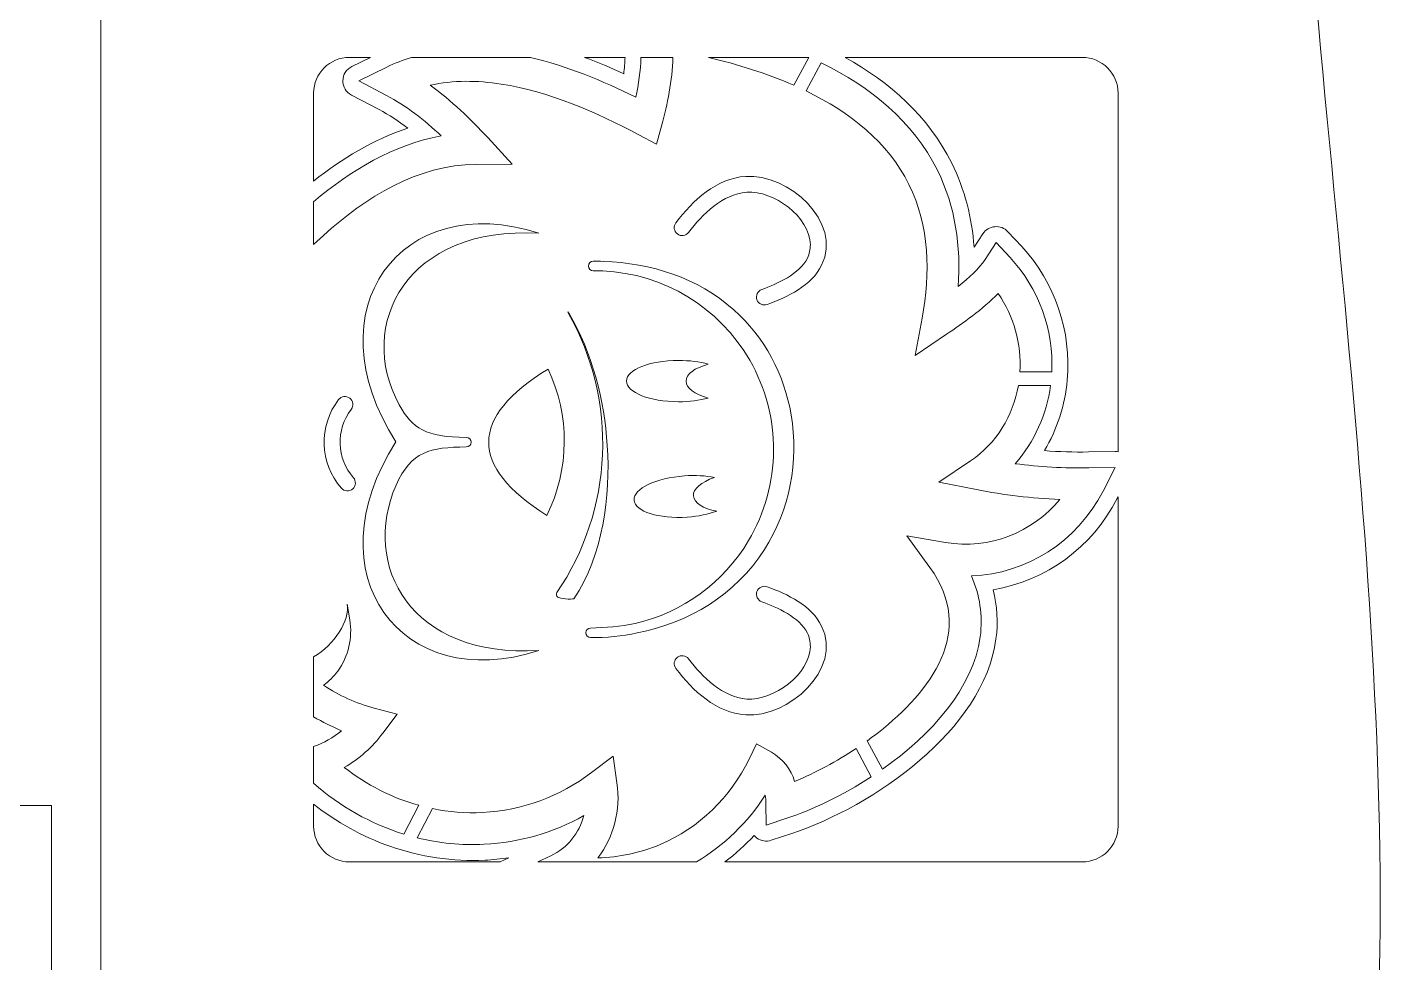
# Model space of a CAD drawing. Header units: millimetres. Extents: x -1461 to 1461, y -777 to 775.
# Drawn here: x -75.8 to 6.9, y 285.4 to 342.5 of the extents above; entities that cross this region are included whole.
import ezdxf

# ---------------------------------------------------------------- set-up
doc = ezdxf.new("R2010")
doc.units = ezdxf.units.MM
doc.header["$MEASUREMENT"] = 0
doc.layers.add('Camada 1', color=7, linetype='Continuous')

msp = doc.modelspace()

# ---------------------------------------------------------------- linework, layer by layer
at = {"layer": 'Camada 1', "color": 250, "lineweight": 20}
for points, knots in [([(6.8056, 290.9097), (6.5481, 319.8401), (0.8216, 350.2148), (0.8216, 382.8412), (0.8216, 382.8412), (0.8216, 386.4996), (1.8076, 391.3169), (5.6054, 391.3169), (5.6054, 391.3169), (5.6054, 391.3169), (5.8027, 413.1373), (5.8027, 413.1373), (5.8027, 413.1373), (5.8027, 413.1373), (-23.8626, 413.1622), (-23.8626, 413.1622), (-23.8626, 413.1622), (-23.8626, 413.1622), (-23.8626, 410.1373), (-23.8626, 410.1373), (-23.8626, 410.1373), (-23.8626, 410.1373), (-45.4768, 410.1373), (-45.4768, 410.1373), (-45.4768, 410.1373), (-45.4768, 410.1373), (-45.4768, 413.1622), (-45.4768, 413.1622), (-45.4768, 413.1622), (-45.4768, 413.1622), (-74.2823, 413.1373), (-74.2823, 413.1373), (-74.2823, 413.1373), (-74.2823, 413.1373), (-74.2823, 356.1361), (-74.2823, 356.1361), (-74.2823, 356.1361), (-74.2823, 356.1361), (-71.276, 356.1361), (-71.276, 356.1361), (-71.276, 356.1361), (-71.276, 356.1361), (-71.276, 156.1387), (-71.276, 156.1387), (-71.276, 156.1387), (-71.276, 156.1387), (-74.2823, 156.1387), (-74.2823, 156.1387), (-74.2823, 156.1387), (-74.2823, 156.1387), (-74.2823, 99.1375), (-74.2823, 99.1375), (-74.2823, 99.1375), (-74.2823, 99.1375), (-45.4768, 99.1126), (-45.4768, 99.1126), (-45.4768, 99.1126), (-45.4768, 99.1126), (-45.4768, 102.1375), (-45.4768, 102.1375), (-45.4768, 102.1375), (-45.4768, 102.1375), (-23.8626, 102.1375), (-23.8626, 102.1375), (-23.8626, 102.1375), (-23.8626, 102.1375), (-23.8626, 99.1126), (-23.8626, 99.1126), (-23.8626, 99.1126), (-23.8626, 99.1126), (5.8027, 99.1375), (5.8027, 99.1375), (5.8027, 99.1375), (5.8027, 99.1375), (5.6054, 120.9579), (5.6054, 120.9579), (5.6054, 120.9579), (1.8076, 120.9579), (0.8216, 125.7752), (0.8216, 129.4336), (0.8216, 129.4336), (0.8216, 162.06), (6.5481, 192.4347), (6.8056, 221.3651), (6.8056, 221.3651), (6.9173, 233.8573), (5.9213, 245.3468), (2.26, 256.1133), (2.26, 256.1133), (2.26, 256.1133), (2.2682, 256.1374), (2.2682, 256.1374), (2.2682, 256.1374), (2.2682, 256.1374), (2.26, 256.1615), (2.26, 256.1615), (2.26, 256.1615), (5.9213, 266.928), (6.9173, 278.4175), (6.8056, 290.9097)], [0, 0, 0, 0, 0.0384615, 0.0384615, 0.0384615, 0.0384615, 0.0769231, 0.0769231, 0.0769231, 0.0769231, 0.1153846, 0.1153846, 0.1153846, 0.1153846, 0.1538462, 0.1538462, 0.1538462, 0.1538462, 0.1923077, 0.1923077, 0.1923077, 0.1923077, 0.2307692, 0.2307692, 0.2307692, 0.2307692, 0.2692308, 0.2692308, 0.2692308, 0.2692308, 0.3076923, 0.3076923, 0.3076923, 0.3076923, 0.3461538, 0.3461538, 0.3461538, 0.3461538, 0.3846154, 0.3846154, 0.3846154, 0.3846154, 0.4230769, 0.4230769, 0.4230769, 0.4230769, 0.4615385, 0.4615385, 0.4615385, 0.4615385, 0.5, 0.5, 0.5, 0.5, 0.5384615, 0.5384615, 0.5384615, 0.5384615, 0.5769231, 0.5769231, 0.5769231, 0.5769231, 0.6153846, 0.6153846, 0.6153846, 0.6153846, 0.6538462, 0.6538462, 0.6538462, 0.6538462, 0.6923077, 0.6923077, 0.6923077, 0.6923077, 0.7307692, 0.7307692, 0.7307692, 0.7307692, 0.7692308, 0.7692308, 0.7692308, 0.7692308, 0.8076923, 0.8076923, 0.8076923, 0.8076923, 0.8461538, 0.8461538, 0.8461538, 0.8461538, 0.8846154, 0.8846154, 0.8846154, 0.8846154, 0.9230769, 0.9230769, 0.9230769, 0.9230769, 1, 1, 1, 1]), ([(-52.5404, 336.3683), (-54.6318, 335.6716), (-56.552, 334.5129), (-58.283, 333.137), (-58.283, 333.137), (-58.283, 333.137), (-58.283, 338.5056), (-58.283, 338.5056), (-58.283, 338.5056), (-58.283, 339.7049), (-57.3018, 340.6861), (-56.1025, 340.6861), (-56.1025, 340.6861), (-56.1025, 340.6861), (-54.8109, 340.6861), (-54.8109, 340.6861), (-54.8109, 340.6861), (-54.8109, 340.6861), (-55.956, 340.1233), (-55.956, 340.1233), (-55.956, 340.1233), (-56.2929, 339.9576), (-56.4945, 339.6386), (-56.4994, 339.2632), (-56.4994, 339.2632), (-56.5044, 338.8877), (-56.3112, 338.5635), (-55.9787, 338.3891), (-55.9787, 338.3891), (-55.9787, 338.3891), (-54.283, 337.4997), (-54.283, 337.4997), (-54.283, 337.4997), (-53.6745, 337.1805), (-53.0929, 336.7934), (-52.5404, 336.3683)], [0, 0, 0, 0, 0.1, 0.1, 0.1, 0.1, 0.2, 0.2, 0.2, 0.2, 0.3, 0.3, 0.3, 0.3, 0.4, 0.4, 0.4, 0.4, 0.5, 0.5, 0.5, 0.5, 0.6, 0.6, 0.6, 0.6, 0.7, 0.7, 0.7, 0.7, 0.8, 0.8, 0.8, 0.8, 1, 1, 1, 1]), ([(-37.3457, 335.3864), (-37.3457, 335.3864), (-38.4253, 335.9625), (-38.4253, 335.9625), (-38.4253, 335.9625), (-41.0018, 337.3371), (-43.9338, 338.6042), (-46.8369, 339.0566), (-46.8369, 339.0566), (-48.2837, 339.282), (-49.7573, 339.3059), (-51.1651, 338.9808), (-51.1651, 338.9808), (-49.8808, 338.0496), (-48.7042, 336.9222), (-47.6582, 335.7877), (-47.6582, 335.7877), (-47.6582, 335.7877), (-46.1674, 334.171), (-46.1674, 334.171), (-46.1674, 334.171), (-46.1674, 334.171), (-48.3666, 334.1558), (-48.3666, 334.1558), (-48.3666, 334.1558), (-51.9378, 334.1312), (-55.1123, 332.1482), (-57.6789, 329.8228), (-57.6789, 329.8228), (-57.6789, 329.8228), (-58.283, 329.2753), (-58.283, 329.2753), (-58.283, 329.2753), (-58.283, 329.2753), (-58.283, 331.8792), (-58.283, 331.8792), (-58.283, 331.8792), (-56.0174, 333.7968), (-53.4018, 335.3554), (-50.4965, 335.8965), (-50.4965, 335.8965), (-51.5148, 336.8525), (-52.6383, 337.7353), (-53.8312, 338.361), (-53.8312, 338.361), (-53.8312, 338.361), (-55.5269, 339.2504), (-55.5269, 339.2504), (-55.5269, 339.2504), (-55.5269, 339.2504), (-53.8085, 340.0951), (-53.8085, 340.0951), (-53.8085, 340.0951), (-53.3197, 340.3354), (-52.8201, 340.5309), (-52.3124, 340.6861), (-52.3124, 340.6861), (-52.3124, 340.6861), (-45.0524, 340.6861), (-45.0524, 340.6861), (-45.0524, 340.6861), (-42.8376, 340.1624), (-40.6538, 339.269), (-38.6204, 338.2529), (-38.6204, 338.2529), (-38.4537, 339.0317), (-38.3195, 339.8874), (-38.3055, 340.6861), (-38.3055, 340.6861), (-38.3055, 340.6861), (-36.3612, 340.6861), (-36.3612, 340.6861), (-36.3612, 340.6861), (-36.3805, 339.2815), (-36.6975, 337.7998), (-37.0282, 336.5683), (-37.0282, 336.5683), (-37.0282, 336.5683), (-37.3457, 335.3864), (-37.3457, 335.3864)], [0, 0, 0, 0, 0.047619, 0.047619, 0.047619, 0.047619, 0.0952381, 0.0952381, 0.0952381, 0.0952381, 0.1428571, 0.1428571, 0.1428571, 0.1428571, 0.1904762, 0.1904762, 0.1904762, 0.1904762, 0.2380952, 0.2380952, 0.2380952, 0.2380952, 0.2857143, 0.2857143, 0.2857143, 0.2857143, 0.3333333, 0.3333333, 0.3333333, 0.3333333, 0.3809524, 0.3809524, 0.3809524, 0.3809524, 0.4285714, 0.4285714, 0.4285714, 0.4285714, 0.4761905, 0.4761905, 0.4761905, 0.4761905, 0.5238095, 0.5238095, 0.5238095, 0.5238095, 0.5714286, 0.5714286, 0.5714286, 0.5714286, 0.6190476, 0.6190476, 0.6190476, 0.6190476, 0.6666667, 0.6666667, 0.6666667, 0.6666667, 0.7142857, 0.7142857, 0.7142857, 0.7142857, 0.7619048, 0.7619048, 0.7619048, 0.7619048, 0.8095238, 0.8095238, 0.8095238, 0.8095238, 0.8571429, 0.8571429, 0.8571429, 0.8571429, 0.9047619, 0.9047619, 0.9047619, 0.9047619, 1, 1, 1, 1]), ([(-39.2763, 340.6861), (-39.2828, 340.3564), (-39.3129, 340.0168), (-39.356, 339.686), (-39.356, 339.686), (-40.1359, 340.0463), (-40.933, 340.3836), (-41.7431, 340.6861), (-41.7431, 340.6861), (-41.7431, 340.6861), (-39.2763, 340.6861), (-39.2763, 340.6861)], [0, 0, 0, 0, 0.25, 0.25, 0.25, 0.25, 0.5, 0.5, 0.5, 0.5, 1, 1, 1, 1]), ([(-28.9714, 338.9809), (-30.6497, 339.7198), (-32.4381, 340.2699), (-34.1797, 340.6861), (-34.1797, 340.6861), (-34.1797, 340.6861), (-28.0539, 340.6861), (-28.0539, 340.6861), (-28.0539, 340.6861), (-28.0539, 340.6861), (-28.9714, 338.9809), (-28.9714, 338.9809)], [0, 0, 0, 0, 0.25, 0.25, 0.25, 0.25, 0.5, 0.5, 0.5, 0.5, 1, 1, 1, 1]), ([(-9.1854, 316.6145), (-9.2448, 316.6243), (-9.3062, 316.629), (-9.369, 316.6281), (-9.369, 316.6281), (-9.369, 316.6281), (-10.9917, 316.6043), (-10.9917, 316.6043), (-10.9917, 316.6043), (-11.8892, 316.5913), (-12.7873, 316.6185), (-13.6824, 316.6856), (-13.6824, 316.6856), (-12.9034, 317.9879), (-12.4291, 319.4625), (-12.2898, 320.9858), (-12.2898, 320.9858), (-12.0177, 323.9603), (-13.0301, 326.9497), (-15.0643, 329.1385), (-15.0643, 329.1385), (-15.0643, 329.1385), (-15.9087, 330.047), (-15.9087, 330.047), (-15.9087, 330.047), (-16.1191, 330.2732), (-16.3948, 330.3799), (-16.7026, 330.354), (-16.7026, 330.354), (-17.0104, 330.3282), (-17.2645, 330.1771), (-17.434, 329.9188), (-17.434, 329.9188), (-17.434, 329.9188), (-17.9735, 329.0974), (-17.9735, 329.0974), (-17.9735, 329.0974), (-18.1054, 330.8732), (-18.5338, 332.6108), (-19.3392, 334.2332), (-19.3392, 334.2332), (-20.7579, 337.0905), (-23.1005, 339.166), (-25.8446, 340.6861), (-25.8446, 340.6861), (-25.8446, 340.6861), (-11.3659, 340.6861), (-11.3659, 340.6861), (-11.3659, 340.6861), (-10.1666, 340.6861), (-9.1854, 339.7049), (-9.1854, 338.5056), (-9.1854, 338.5056), (-9.1854, 338.5056), (-9.1854, 316.6145), (-9.1854, 316.6145)], [0, 0, 0, 0, 0.0666667, 0.0666667, 0.0666667, 0.0666667, 0.1333333, 0.1333333, 0.1333333, 0.1333333, 0.2, 0.2, 0.2, 0.2, 0.2666667, 0.2666667, 0.2666667, 0.2666667, 0.3333333, 0.3333333, 0.3333333, 0.3333333, 0.4, 0.4, 0.4, 0.4, 0.4666667, 0.4666667, 0.4666667, 0.4666667, 0.5333333, 0.5333333, 0.5333333, 0.5333333, 0.6, 0.6, 0.6, 0.6, 0.6666667, 0.6666667, 0.6666667, 0.6666667, 0.7333333, 0.7333333, 0.7333333, 0.7333333, 0.8, 0.8, 0.8, 0.8, 0.8666667, 0.8666667, 0.8666667, 0.8666667, 1, 1, 1, 1]), ([(-21.9526, 332.9357), (-23.2346, 335.5177), (-25.5511, 337.3374), (-28.2226, 338.6347), (-28.2226, 338.6347), (-28.2226, 338.6347), (-27.3004, 340.3487), (-27.3004, 340.3487), (-27.3004, 340.3487), (-24.2986, 338.8791), (-21.6964, 336.7937), (-20.2103, 333.8007), (-20.2103, 333.8007), (-19.1011, 331.5668), (-18.774, 329.1325), (-18.9422, 326.6977), (-18.9422, 326.6977), (-18.2807, 327.2268), (-17.6583, 327.806), (-17.3021, 328.3482), (-17.3021, 328.3482), (-17.3021, 328.3482), (-16.6212, 329.3849), (-16.6212, 329.3849), (-16.6212, 329.3849), (-16.6212, 329.3849), (-15.7767, 328.4764), (-15.7767, 328.4764), (-15.7767, 328.4764), (-14.0254, 326.5922), (-13.1086, 324.052), (-13.2297, 321.491), (-13.2297, 321.491), (-13.2297, 321.491), (-15.1773, 321.491), (-15.1773, 321.491), (-15.1773, 321.491), (-15.0765, 323.1873), (-15.5494, 324.8818), (-16.5021, 326.2763), (-16.5021, 326.2763), (-17.4347, 325.32), (-18.6792, 324.4386), (-19.6516, 323.786), (-19.6516, 323.786), (-19.6516, 323.786), (-21.5742, 322.4961), (-21.5742, 322.4961), (-21.5742, 322.4961), (-21.5742, 322.4961), (-21.1496, 324.772), (-21.1496, 324.772), (-21.1496, 324.772), (-20.6369, 327.5199), (-20.6882, 330.389), (-21.9526, 332.9357)], [0, 0, 0, 0, 0.0666667, 0.0666667, 0.0666667, 0.0666667, 0.1333333, 0.1333333, 0.1333333, 0.1333333, 0.2, 0.2, 0.2, 0.2, 0.2666667, 0.2666667, 0.2666667, 0.2666667, 0.3333333, 0.3333333, 0.3333333, 0.3333333, 0.4, 0.4, 0.4, 0.4, 0.4666667, 0.4666667, 0.4666667, 0.4666667, 0.5333333, 0.5333333, 0.5333333, 0.5333333, 0.6, 0.6, 0.6, 0.6, 0.6666667, 0.6666667, 0.6666667, 0.6666667, 0.7333333, 0.7333333, 0.7333333, 0.7333333, 0.8, 0.8, 0.8, 0.8, 0.8666667, 0.8666667, 0.8666667, 0.8666667, 1, 1, 1, 1]), ([(-27.276, 328.0009), (-27.8784, 326.7686), (-29.378, 326.044), (-30.6049, 325.6053), (-30.6049, 325.6053), (-30.8571, 325.5151), (-31.1365, 325.6472), (-31.2266, 325.8994), (-31.2266, 325.8994), (-31.3168, 326.1516), (-31.1847, 326.4309), (-30.9325, 326.5211), (-30.9325, 326.5211), (-29.9892, 326.8584), (-28.6182, 327.4703), (-28.1498, 328.4281), (-28.1498, 328.4281), (-28.023, 328.6873), (-27.9604, 328.9658), (-27.9659, 329.2546), (-27.9659, 329.2546), (-27.9983, 330.9598), (-30.2241, 332.569), (-31.8444, 332.4559), (-31.8444, 332.4559), (-33.3253, 332.3525), (-34.5534, 331.1131), (-35.3998, 330.0015), (-35.3998, 330.0015), (-35.5621, 329.7885), (-35.8682, 329.747), (-36.0812, 329.9092), (-36.0812, 329.9092), (-36.2944, 330.0715), (-36.3358, 330.3777), (-36.1735, 330.5908), (-36.1735, 330.5908), (-35.1377, 331.9511), (-33.7085, 333.3007), (-31.9121, 333.4261), (-31.9121, 333.4261), (-29.3359, 333.606), (-25.9739, 330.6642), (-27.276, 328.0009)], [0, 0, 0, 0, 0.0833333, 0.0833333, 0.0833333, 0.0833333, 0.1666667, 0.1666667, 0.1666667, 0.1666667, 0.25, 0.25, 0.25, 0.25, 0.3333333, 0.3333333, 0.3333333, 0.3333333, 0.4166667, 0.4166667, 0.4166667, 0.4166667, 0.5, 0.5, 0.5, 0.5, 0.5833333, 0.5833333, 0.5833333, 0.5833333, 0.6666667, 0.6666667, 0.6666667, 0.6666667, 0.75, 0.75, 0.75, 0.75, 0.8333333, 0.8333333, 0.8333333, 0.8333333, 1, 1, 1, 1]), ([(-44.536, 304.4897), (-52.9405, 301.739), (-58.4389, 309.1671), (-53.2595, 317.2194), (-53.2595, 317.2194), (-58.4389, 325.2718), (-52.9405, 332.6998), (-44.536, 329.9492), (-44.536, 329.9492), (-52.5756, 330.4492), (-55.7328, 324.3432), (-53.0583, 319.4856), (-53.0583, 319.4856), (-52.2551, 318.0267), (-51.4252, 317.5098), (-48.9603, 317.4933), (-48.9603, 317.4933), (-48.7997, 317.4922), (-48.6695, 317.3603), (-48.6706, 317.1996), (-48.6706, 317.1996), (-48.6716, 317.0389), (-48.8036, 316.9087), (-48.9642, 316.9097), (-48.9642, 316.9097), (-51.1536, 316.8835), (-52.3278, 316.6731), (-53.2528, 314.568), (-53.2528, 314.568), (-55.3926, 309.6988), (-52.3655, 304.0027), (-44.536, 304.4897)], [0, 0, 0, 0, 0.1111111, 0.1111111, 0.1111111, 0.1111111, 0.2222222, 0.2222222, 0.2222222, 0.2222222, 0.3333333, 0.3333333, 0.3333333, 0.3333333, 0.4444444, 0.4444444, 0.4444444, 0.4444444, 0.5555556, 0.5555556, 0.5555556, 0.5555556, 0.6666667, 0.6666667, 0.6666667, 0.6666667, 0.7777778, 0.7777778, 0.7777778, 0.7777778, 1, 1, 1, 1]), ([(-134.2835, 330.0523), (-134.2835, 330.0523), (-334.2809, 330.0523), (-334.2809, 330.0523), (-334.2809, 330.0523), (-334.2809, 330.0523), (-334.2809, 327.0523), (-334.2809, 327.0523), (-334.2809, 327.0523), (-334.2809, 327.0523), (-391.2821, 327.0523), (-391.2821, 327.0523), (-391.2821, 327.0523), (-391.2821, 327.0523), (-391.2821, 295.03), (-391.2821, 295.03), (-391.2821, 295.03), (-391.2821, 295.03), (-394.2821, 295.03), (-394.2821, 295.03), (-394.2821, 295.03), (-394.2821, 295.03), (-394.2821, 120.1292), (-394.2821, 120.1292), (-394.2821, 120.1292), (-394.2821, 120.1292), (-391.2821, 120.1292), (-391.2821, 120.1292), (-391.2821, 120.1292), (-391.2821, 120.1292), (-391.2821, 88.1069), (-391.2821, 88.1069), (-391.2821, 88.1069), (-391.2821, 88.1069), (-334.2809, 88.1069), (-334.2809, 88.1069), (-334.2809, 88.1069), (-334.2809, 88.1069), (-334.2809, 85.1069), (-334.2809, 85.1069), (-334.2809, 85.1069), (-334.2809, 85.1069), (-134.2835, 85.1069), (-134.2835, 85.1069), (-134.2835, 85.1069), (-134.2835, 85.1069), (-134.2835, 88.1069), (-134.2835, 88.1069), (-134.2835, 88.1069), (-134.2835, 88.1069), (-77.2821, 88.1069), (-77.2821, 88.1069), (-77.2821, 88.1069), (-77.2821, 88.1069), (-77.2821, 120.1292), (-77.2821, 120.1292), (-77.2821, 120.1292), (-77.2821, 120.1292), (-74.2821, 120.1292), (-74.2821, 120.1292), (-74.2821, 120.1292), (-74.2821, 120.1292), (-74.2821, 295.03), (-74.2821, 295.03), (-74.2821, 295.03), (-74.2821, 295.03), (-77.2821, 295.03), (-77.2821, 295.03), (-77.2821, 295.03), (-77.2821, 295.03), (-77.2821, 327.0523), (-77.2821, 327.0523), (-77.2821, 327.0523), (-77.2821, 327.0523), (-134.2835, 327.0523), (-134.2835, 327.0523), (-134.2835, 327.0523), (-134.2835, 327.0523), (-134.2835, 330.0523), (-134.2835, 330.0523)], [0, 0, 0, 0, 0.047619, 0.047619, 0.047619, 0.047619, 0.0952381, 0.0952381, 0.0952381, 0.0952381, 0.1428571, 0.1428571, 0.1428571, 0.1428571, 0.1904762, 0.1904762, 0.1904762, 0.1904762, 0.2380952, 0.2380952, 0.2380952, 0.2380952, 0.2857143, 0.2857143, 0.2857143, 0.2857143, 0.3333333, 0.3333333, 0.3333333, 0.3333333, 0.3809524, 0.3809524, 0.3809524, 0.3809524, 0.4285714, 0.4285714, 0.4285714, 0.4285714, 0.4761905, 0.4761905, 0.4761905, 0.4761905, 0.5238095, 0.5238095, 0.5238095, 0.5238095, 0.5714286, 0.5714286, 0.5714286, 0.5714286, 0.6190476, 0.6190476, 0.6190476, 0.6190476, 0.6666667, 0.6666667, 0.6666667, 0.6666667, 0.7142857, 0.7142857, 0.7142857, 0.7142857, 0.7619048, 0.7619048, 0.7619048, 0.7619048, 0.8095238, 0.8095238, 0.8095238, 0.8095238, 0.8571429, 0.8571429, 0.8571429, 0.8571429, 0.9047619, 0.9047619, 0.9047619, 0.9047619, 1, 1, 1, 1]), ([(-29.136, 318.8697), (-28.6556, 316.048), (-29.2242, 313.0661), (-30.7695, 310.6501), (-30.7695, 310.6501), (-32.5445, 307.875), (-35.3346, 306.1929), (-38.5374, 305.5655), (-38.5374, 305.5655), (-39.4681, 305.3512), (-40.423, 305.254), (-41.3779, 305.2759), (-41.3779, 305.2759), (-41.5365, 305.2795), (-41.6634, 305.4099), (-41.663, 305.5685), (-41.663, 305.5685), (-41.6625, 305.7272), (-41.5348, 305.8567), (-41.3761, 305.8594), (-41.3761, 305.8594), (-40.4647, 305.8746), (-39.5539, 305.9617), (-38.659, 306.1363), (-38.659, 306.1363), (-35.7608, 306.8064), (-33.2595, 308.6324), (-31.739, 311.1933), (-31.739, 311.1933), (-29.7289, 314.5782), (-29.6999, 318.7851), (-31.663, 322.1975), (-31.663, 322.1975), (-33.524, 325.4323), (-36.9112, 327.4913), (-40.6382, 327.6537), (-40.6382, 327.6537), (-40.831, 327.6605), (-41.0238, 327.6637), (-41.2167, 327.6636), (-41.2167, 327.6636), (-41.3769, 327.6635), (-41.5078, 327.7938), (-41.5086, 327.954), (-41.5086, 327.954), (-41.5094, 328.1143), (-41.3799, 328.2457), (-41.2196, 328.2472), (-41.2196, 328.2472), (-41.0179, 328.2491), (-40.8164, 328.2457), (-40.6149, 328.2368), (-40.6149, 328.2368), (-37.6823, 328.1343), (-34.8502, 327.2506), (-32.6335, 325.2751), (-32.6335, 325.2751), (-30.7569, 323.6028), (-29.5567, 321.3407), (-29.136, 318.8697)], [0, 0, 0, 0, 0.0625, 0.0625, 0.0625, 0.0625, 0.125, 0.125, 0.125, 0.125, 0.1875, 0.1875, 0.1875, 0.1875, 0.25, 0.25, 0.25, 0.25, 0.3125, 0.3125, 0.3125, 0.3125, 0.375, 0.375, 0.375, 0.375, 0.4375, 0.4375, 0.4375, 0.4375, 0.5, 0.5, 0.5, 0.5, 0.5625, 0.5625, 0.5625, 0.5625, 0.625, 0.625, 0.625, 0.625, 0.6875, 0.6875, 0.6875, 0.6875, 0.75, 0.75, 0.75, 0.75, 0.8125, 0.8125, 0.8125, 0.8125, 0.875, 0.875, 0.875, 0.875, 1, 1, 1, 1]), ([(-42.3982, 307.6509), (-42.5829, 307.584), (-43.244, 307.6622), (-43.3859, 307.7491), (-43.3859, 307.7491), (-43.4727, 307.8083), (-43.4958, 307.9305), (-43.4358, 308.0186), (-43.4358, 308.0186), (-41.7403, 310.5092), (-40.7801, 313.424), (-40.6541, 316.4335), (-40.6541, 316.4335), (-40.5283, 319.4398), (-41.244, 322.4343), (-42.7239, 325.0546), (-42.7239, 325.0546), (-42.7351, 325.0743), (-42.7553, 325.1158), (-42.7688, 325.1563), (-42.7688, 325.1563), (-42.7363, 325.1206), (-42.7066, 325.0754), (-42.6939, 325.0529), (-42.6939, 325.0529), (-41.2743, 322.6956), (-40.5383, 319.7181), (-40.3577, 316.9977), (-40.3577, 316.9977), (-40.1518, 313.8944), (-40.6229, 310.2822), (-42.3982, 307.6509)], [0, 0, 0, 0, 0.1111111, 0.1111111, 0.1111111, 0.1111111, 0.2222222, 0.2222222, 0.2222222, 0.2222222, 0.3333333, 0.3333333, 0.3333333, 0.3333333, 0.4444444, 0.4444444, 0.4444444, 0.4444444, 0.5555556, 0.5555556, 0.5555556, 0.5555556, 0.6666667, 0.6666667, 0.6666667, 0.6666667, 0.7777778, 0.7777778, 0.7777778, 0.7777778, 1, 1, 1, 1]), ([(-44.0472, 312.7366), (-48.8077, 315.7345), (-48.7819, 318.711), (-43.97, 321.666), (-43.97, 321.666), (-42.6331, 318.8334), (-42.6615, 315.5457), (-44.0472, 312.7366)], [0, 0, 0, 0, 0.3333333, 0.3333333, 0.3333333, 0.3333333, 1, 1, 1, 1]), ([(-34.2043, 319.8969), (-34.718, 319.7534), (-35.3435, 319.6693), (-36.0184, 319.6693), (-36.0184, 319.6693), (-37.7666, 319.6693), (-39.1837, 320.2337), (-39.1837, 320.9302), (-39.1837, 320.9302), (-39.1837, 321.6266), (-37.7666, 322.1911), (-36.0184, 322.1911), (-36.0184, 322.1911), (-35.3435, 322.1911), (-34.718, 322.107), (-34.2043, 321.9635), (-34.2043, 321.9635), (-35.0211, 321.7355), (-35.5553, 321.3577), (-35.5553, 320.9302), (-35.5553, 320.9302), (-35.5553, 320.5026), (-35.0211, 320.1248), (-34.2043, 319.8969)], [0, 0, 0, 0, 0.1428571, 0.1428571, 0.1428571, 0.1428571, 0.2857143, 0.2857143, 0.2857143, 0.2857143, 0.4285714, 0.4285714, 0.4285714, 0.4285714, 0.5714286, 0.5714286, 0.5714286, 0.5714286, 0.7142857, 0.7142857, 0.7142857, 0.7142857, 1, 1, 1, 1]), ([(-55.9879, 319.2044), (-56.9434, 317.9632), (-56.8869, 316.2127), (-55.8534, 315.0356), (-55.8534, 315.0356), (-55.6767, 314.8342), (-55.6967, 314.5261), (-55.898, 314.3493), (-55.898, 314.3493), (-56.0993, 314.1726), (-56.4075, 314.1926), (-56.5843, 314.3938), (-56.5843, 314.3938), (-57.9253, 315.9211), (-57.9983, 318.1871), (-56.7587, 319.7978), (-56.7587, 319.7978), (-56.5952, 320.01), (-56.289, 320.0498), (-56.0766, 319.8865), (-56.0766, 319.8865), (-55.8645, 319.723), (-55.8246, 319.4168), (-55.9879, 319.2044)], [0, 0, 0, 0, 0.1428571, 0.1428571, 0.1428571, 0.1428571, 0.2857143, 0.2857143, 0.2857143, 0.2857143, 0.4285714, 0.4285714, 0.4285714, 0.4285714, 0.5714286, 0.5714286, 0.5714286, 0.5714286, 0.7142857, 0.7142857, 0.7142857, 0.7142857, 1, 1, 1, 1]), ([(-17.5998, 305.3195), (-18.0207, 302.1927), (-20.5877, 299.3444), (-23.5628, 297.2488), (-23.5628, 297.2488), (-23.5628, 297.2488), (-24.4943, 298.9799), (-24.4943, 298.9799), (-24.4943, 298.9799), (-24.2586, 299.1491), (-24.0297, 299.3203), (-23.8088, 299.493), (-23.8088, 299.493), (-20.6103, 301.9917), (-17.8311, 305.6684), (-20.6689, 309.5553), (-20.6689, 309.5553), (-20.6689, 309.5553), (-22.0806, 311.489), (-22.0806, 311.489), (-22.0806, 311.489), (-22.0806, 311.489), (-19.7203, 311.0877), (-19.7203, 311.0877), (-19.7203, 311.0877), (-17.0239, 310.6293), (-14.4191, 311.679), (-12.7461, 313.7098), (-12.7461, 313.7098), (-14.4509, 313.7778), (-16.1502, 313.9776), (-17.8247, 314.3051), (-17.8247, 314.3051), (-17.8247, 314.3051), (-20.1249, 314.7551), (-20.1249, 314.7551), (-20.1249, 314.7551), (-20.1249, 314.7551), (-18.182, 316.066), (-18.182, 316.066), (-18.182, 316.066), (-16.6051, 317.1296), (-15.5908, 318.8138), (-15.2721, 320.6676), (-15.2721, 320.6676), (-15.2721, 320.6676), (-13.3046, 320.6676), (-13.3046, 320.6676), (-13.3046, 320.6676), (-13.5459, 318.8872), (-14.2916, 317.2184), (-15.4609, 315.8903), (-15.4609, 315.8903), (-13.9751, 315.6973), (-12.4756, 315.61), (-10.9775, 315.6318), (-10.9775, 315.6318), (-10.9775, 315.6318), (-9.3548, 315.6556), (-9.3548, 315.6556), (-9.3548, 315.6556), (-9.3548, 315.6556), (-10.0989, 314.2134), (-10.0989, 314.2134), (-10.0989, 314.2134), (-11.6972, 311.1159), (-14.7609, 309.1622), (-18.1357, 309.042), (-18.1357, 309.042), (-17.6317, 307.8848), (-17.4223, 306.637), (-17.5998, 305.3195)], [0, 0, 0, 0, 0.0526316, 0.0526316, 0.0526316, 0.0526316, 0.1052632, 0.1052632, 0.1052632, 0.1052632, 0.1578947, 0.1578947, 0.1578947, 0.1578947, 0.2105263, 0.2105263, 0.2105263, 0.2105263, 0.2631579, 0.2631579, 0.2631579, 0.2631579, 0.3157895, 0.3157895, 0.3157895, 0.3157895, 0.3684211, 0.3684211, 0.3684211, 0.3684211, 0.4210526, 0.4210526, 0.4210526, 0.4210526, 0.4736842, 0.4736842, 0.4736842, 0.4736842, 0.5263158, 0.5263158, 0.5263158, 0.5263158, 0.5789474, 0.5789474, 0.5789474, 0.5789474, 0.6315789, 0.6315789, 0.6315789, 0.6315789, 0.6842105, 0.6842105, 0.6842105, 0.6842105, 0.7368421, 0.7368421, 0.7368421, 0.7368421, 0.7894737, 0.7894737, 0.7894737, 0.7894737, 0.8421053, 0.8421053, 0.8421053, 0.8421053, 0.8947368, 0.8947368, 0.8947368, 0.8947368, 1, 1, 1, 1]), ([(-33.6804, 312.9855), (-34.1829, 312.8062), (-34.801, 312.6783), (-35.4741, 312.6309), (-35.4741, 312.6309), (-37.218, 312.5078), (-38.6712, 312.9713), (-38.7203, 313.666), (-38.7203, 313.666), (-38.7693, 314.3607), (-37.3955, 315.0234), (-35.6516, 315.1463), (-35.6516, 315.1463), (-34.9782, 315.1938), (-34.3484, 315.1539), (-33.8259, 315.047), (-33.8259, 315.047), (-34.6248, 314.7621), (-35.131, 314.3477), (-35.101, 313.9211), (-35.101, 313.9211), (-35.0708, 313.4946), (-34.5114, 313.1554), (-33.6804, 312.9855)], [0, 0, 0, 0, 0.1428571, 0.1428571, 0.1428571, 0.1428571, 0.2857143, 0.2857143, 0.2857143, 0.2857143, 0.4285714, 0.4285714, 0.4285714, 0.4285714, 0.5714286, 0.5714286, 0.5714286, 0.5714286, 0.7142857, 0.7142857, 0.7142857, 0.7142857, 1, 1, 1, 1]), ([(-11.3659, 291.5886), (-11.3659, 291.5886), (-33.1776, 291.5886), (-33.1776, 291.5886), (-33.1776, 291.5886), (-32.5384, 292.0703), (-31.9434, 292.6085), (-31.3983, 293.1965), (-31.3983, 293.1965), (-31.3478, 293.139), (-31.2894, 293.0863), (-31.2235, 293.0394), (-31.2235, 293.0394), (-30.9627, 292.8532), (-30.6569, 292.807), (-30.3529, 292.9078), (-30.3529, 292.9078), (-30.3529, 292.9078), (-29.0897, 293.3262), (-29.0897, 293.3262), (-29.0897, 293.3262), (-24.1337, 294.9678), (-17.3852, 299.6238), (-16.6359, 305.1897), (-16.6359, 305.1897), (-16.4985, 306.2097), (-16.5643, 307.2206), (-16.8173, 308.1969), (-16.8173, 308.1969), (-13.5691, 308.7263), (-10.7677, 310.7962), (-9.2346, 313.7675), (-9.2346, 313.7675), (-9.2346, 313.7675), (-9.1854, 313.8628), (-9.1854, 313.8628), (-9.1854, 313.8628), (-9.1854, 313.8628), (-9.1854, 293.7691), (-9.1854, 293.7691), (-9.1854, 293.7691), (-9.1854, 292.5698), (-10.1666, 291.5886), (-11.3659, 291.5886)], [0, 0, 0, 0, 0.0833333, 0.0833333, 0.0833333, 0.0833333, 0.1666667, 0.1666667, 0.1666667, 0.1666667, 0.25, 0.25, 0.25, 0.25, 0.3333333, 0.3333333, 0.3333333, 0.3333333, 0.4166667, 0.4166667, 0.4166667, 0.4166667, 0.5, 0.5, 0.5, 0.5, 0.5833333, 0.5833333, 0.5833333, 0.5833333, 0.6666667, 0.6666667, 0.6666667, 0.6666667, 0.75, 0.75, 0.75, 0.75, 0.8333333, 0.8333333, 0.8333333, 0.8333333, 1, 1, 1, 1]), ([(-27.276, 305.9815), (-25.9739, 303.3182), (-29.3359, 300.3764), (-31.9121, 300.5563), (-31.9121, 300.5563), (-33.7085, 300.6818), (-35.1377, 302.0312), (-36.1735, 303.3916), (-36.1735, 303.3916), (-36.3358, 303.6047), (-36.2944, 303.9109), (-36.0812, 304.0732), (-36.0812, 304.0732), (-35.8682, 304.2354), (-35.5621, 304.1939), (-35.3998, 303.9809), (-35.3998, 303.9809), (-34.5534, 302.8693), (-33.3253, 301.6298), (-31.8444, 301.5264), (-31.8444, 301.5264), (-30.2241, 301.4133), (-27.9983, 303.0226), (-27.9659, 304.7278), (-27.9659, 304.7278), (-27.9604, 305.0166), (-28.023, 305.2951), (-28.1498, 305.5543), (-28.1498, 305.5543), (-28.6182, 306.5121), (-29.9892, 307.124), (-30.9325, 307.4614), (-30.9325, 307.4614), (-31.1847, 307.5515), (-31.3168, 307.8308), (-31.2266, 308.083), (-31.2266, 308.083), (-31.1365, 308.3352), (-30.8571, 308.4673), (-30.6049, 308.3771), (-30.6049, 308.3771), (-29.378, 307.9384), (-27.8784, 307.2138), (-27.276, 305.9815)], [0, 0, 0, 0, 0.0833333, 0.0833333, 0.0833333, 0.0833333, 0.1666667, 0.1666667, 0.1666667, 0.1666667, 0.25, 0.25, 0.25, 0.25, 0.3333333, 0.3333333, 0.3333333, 0.3333333, 0.4166667, 0.4166667, 0.4166667, 0.4166667, 0.5, 0.5, 0.5, 0.5, 0.5833333, 0.5833333, 0.5833333, 0.5833333, 0.6666667, 0.6666667, 0.6666667, 0.6666667, 0.75, 0.75, 0.75, 0.75, 0.8333333, 0.8333333, 0.8333333, 0.8333333, 1, 1, 1, 1]), ([(-53.1918, 300.6015), (-53.1918, 300.6015), (-54.0519, 299.4491), (-54.0519, 299.4491), (-54.0519, 299.4491), (-54.6919, 298.5914), (-55.4939, 297.8787), (-56.4104, 297.354), (-56.4104, 297.354), (-55.0538, 296.2884), (-53.5041, 295.4961), (-51.8562, 295.0387), (-51.8562, 295.0387), (-51.8562, 295.0387), (-52.7764, 293.2825), (-52.7764, 293.2825), (-52.7764, 293.2825), (-54.7967, 293.9061), (-56.6779, 294.9679), (-58.283, 296.3831), (-58.283, 296.3831), (-58.283, 296.3831), (-58.283, 298.6251), (-58.283, 298.6251), (-58.283, 298.6251), (-57.6591, 298.8475), (-57.0847, 299.1767), (-56.5794, 299.5939), (-56.5794, 299.5939), (-57.1682, 299.8345), (-57.7376, 300.1197), (-58.283, 300.446), (-58.283, 300.446), (-58.283, 300.446), (-58.283, 304.0987), (-58.283, 304.0987), (-58.283, 304.0987), (-56.9989, 304.8498), (-56.0687, 306.3076), (-56.2357, 307.317), (-56.2357, 307.317), (-56.2357, 307.317), (-56.0769, 306.3575), (-56.0769, 306.3575), (-56.0769, 306.3575), (-55.8959, 305.2633), (-56.1469, 304.1307), (-56.8041, 303.2348), (-56.8041, 303.2348), (-57.0527, 302.896), (-57.3506, 302.6037), (-57.6847, 302.3665), (-57.6847, 302.3665), (-56.7341, 301.7401), (-55.6881, 301.2646), (-54.5816, 300.9708), (-54.5816, 300.9708), (-54.5816, 300.9708), (-53.1918, 300.6015), (-53.1918, 300.6015)], [0, 0, 0, 0, 0.0625, 0.0625, 0.0625, 0.0625, 0.125, 0.125, 0.125, 0.125, 0.1875, 0.1875, 0.1875, 0.1875, 0.25, 0.25, 0.25, 0.25, 0.3125, 0.3125, 0.3125, 0.3125, 0.375, 0.375, 0.375, 0.375, 0.4375, 0.4375, 0.4375, 0.4375, 0.5, 0.5, 0.5, 0.5, 0.5625, 0.5625, 0.5625, 0.5625, 0.625, 0.625, 0.625, 0.625, 0.6875, 0.6875, 0.6875, 0.6875, 0.75, 0.75, 0.75, 0.75, 0.8125, 0.8125, 0.8125, 0.8125, 0.875, 0.875, 0.875, 0.875, 1, 1, 1, 1]), ([(-47.8712, 292.661), (-49.2614, 292.5908), (-50.6382, 292.7306), (-51.9647, 293.0573), (-51.9647, 293.0573), (-51.9647, 293.0573), (-51.0309, 294.8395), (-51.0309, 294.8395), (-51.0309, 294.8395), (-50.0328, 294.6344), (-49.0056, 294.5513), (-47.9693, 294.6036), (-47.9693, 294.6036), (-45.5472, 294.7259), (-43.2514, 295.5719), (-41.3212, 297.0389), (-41.3212, 297.0389), (-41.3212, 297.0389), (-40.0099, 298.0354), (-40.0099, 298.0354), (-40.0099, 298.0354), (-40.0099, 298.0354), (-39.7705, 296.406), (-39.7705, 296.406), (-39.7705, 296.406), (-39.5283, 294.7575), (-39.9613, 293.097), (-40.9383, 291.834), (-40.9383, 291.834), (-39.6379, 291.8614), (-38.3495, 292.1327), (-37.1349, 292.6477), (-37.1349, 292.6477), (-34.7381, 293.664), (-32.8428, 295.5291), (-31.7069, 297.8636), (-31.7069, 297.8636), (-31.7069, 297.8636), (-31.2507, 298.8014), (-31.2507, 298.8014), (-31.2507, 298.8014), (-31.2507, 298.8014), (-30.3469, 298.2807), (-30.3469, 298.2807), (-30.3469, 298.2807), (-29.6124, 297.8576), (-29.1604, 297.2313), (-28.9269, 296.4981), (-28.9269, 296.4981), (-27.6428, 297.0261), (-26.3479, 297.7316), (-25.1761, 298.5093), (-25.1761, 298.5093), (-25.1761, 298.5093), (-24.2479, 296.784), (-24.2479, 296.784), (-24.2479, 296.784), (-25.9822, 295.6505), (-27.807, 294.7757), (-29.3954, 294.2495), (-29.3954, 294.2495), (-29.3954, 294.2495), (-30.6586, 293.8311), (-30.6586, 293.8311), (-30.6586, 293.8311), (-30.6586, 293.8311), (-30.6738, 295.1617), (-30.6738, 295.1617), (-30.6738, 295.1617), (-30.6757, 295.3302), (-30.6873, 295.499), (-30.7164, 295.6607), (-30.7164, 295.6607), (-31.7865, 293.9926), (-33.219, 292.5945), (-34.9244, 291.5886), (-34.9244, 291.5886), (-34.9244, 291.5886), (-44.6006, 291.5886), (-44.6006, 291.5886), (-44.6006, 291.5886), (-44.6006, 291.5886), (-43.8043, 291.9603), (-43.8043, 291.9603), (-43.8043, 291.9603), (-42.7707, 292.4426), (-42.0783, 293.3586), (-41.7946, 294.4086), (-41.7946, 294.4086), (-43.6515, 293.3701), (-45.7201, 292.7695), (-47.8712, 292.661)], [0, 0, 0, 0, 0.0416667, 0.0416667, 0.0416667, 0.0416667, 0.0833333, 0.0833333, 0.0833333, 0.0833333, 0.125, 0.125, 0.125, 0.125, 0.1666667, 0.1666667, 0.1666667, 0.1666667, 0.2083333, 0.2083333, 0.2083333, 0.2083333, 0.25, 0.25, 0.25, 0.25, 0.2916667, 0.2916667, 0.2916667, 0.2916667, 0.3333333, 0.3333333, 0.3333333, 0.3333333, 0.375, 0.375, 0.375, 0.375, 0.4166667, 0.4166667, 0.4166667, 0.4166667, 0.4583333, 0.4583333, 0.4583333, 0.4583333, 0.5, 0.5, 0.5, 0.5, 0.5416667, 0.5416667, 0.5416667, 0.5416667, 0.5833333, 0.5833333, 0.5833333, 0.5833333, 0.625, 0.625, 0.625, 0.625, 0.6666667, 0.6666667, 0.6666667, 0.6666667, 0.7083333, 0.7083333, 0.7083333, 0.7083333, 0.75, 0.75, 0.75, 0.75, 0.7916667, 0.7916667, 0.7916667, 0.7916667, 0.8333333, 0.8333333, 0.8333333, 0.8333333, 0.875, 0.875, 0.875, 0.875, 0.9166667, 0.9166667, 0.9166667, 0.9166667, 1, 1, 1, 1]), ([(-46.8998, 291.5886), (-46.8998, 291.5886), (-56.1025, 291.5886), (-56.1025, 291.5886), (-56.1025, 291.5886), (-57.3018, 291.5886), (-58.283, 292.5698), (-58.283, 293.7691), (-58.283, 293.7691), (-58.283, 293.7691), (-58.283, 295.1154), (-58.283, 295.1154), (-58.283, 295.1154), (-56.8883, 294.008), (-55.3154, 293.1319), (-53.6311, 292.5403), (-53.6311, 292.5403), (-51.7703, 291.8867), (-49.7926, 291.5902), (-47.8222, 291.6896), (-47.8222, 291.6896), (-47.3363, 291.7141), (-46.8535, 291.7622), (-46.3753, 291.8335), (-46.3753, 291.8335), (-46.3753, 291.8335), (-46.8998, 291.5886), (-46.8998, 291.5886)], [0, 0, 0, 0, 0.125, 0.125, 0.125, 0.125, 0.25, 0.25, 0.25, 0.25, 0.375, 0.375, 0.375, 0.375, 0.5, 0.5, 0.5, 0.5, 0.625, 0.625, 0.625, 0.625, 0.75, 0.75, 0.75, 0.75, 1, 1, 1, 1])]:
    msp.add_open_spline(points, degree=3, knots=knots, dxfattribs=at)

doc.saveas('drawing.dxf')
